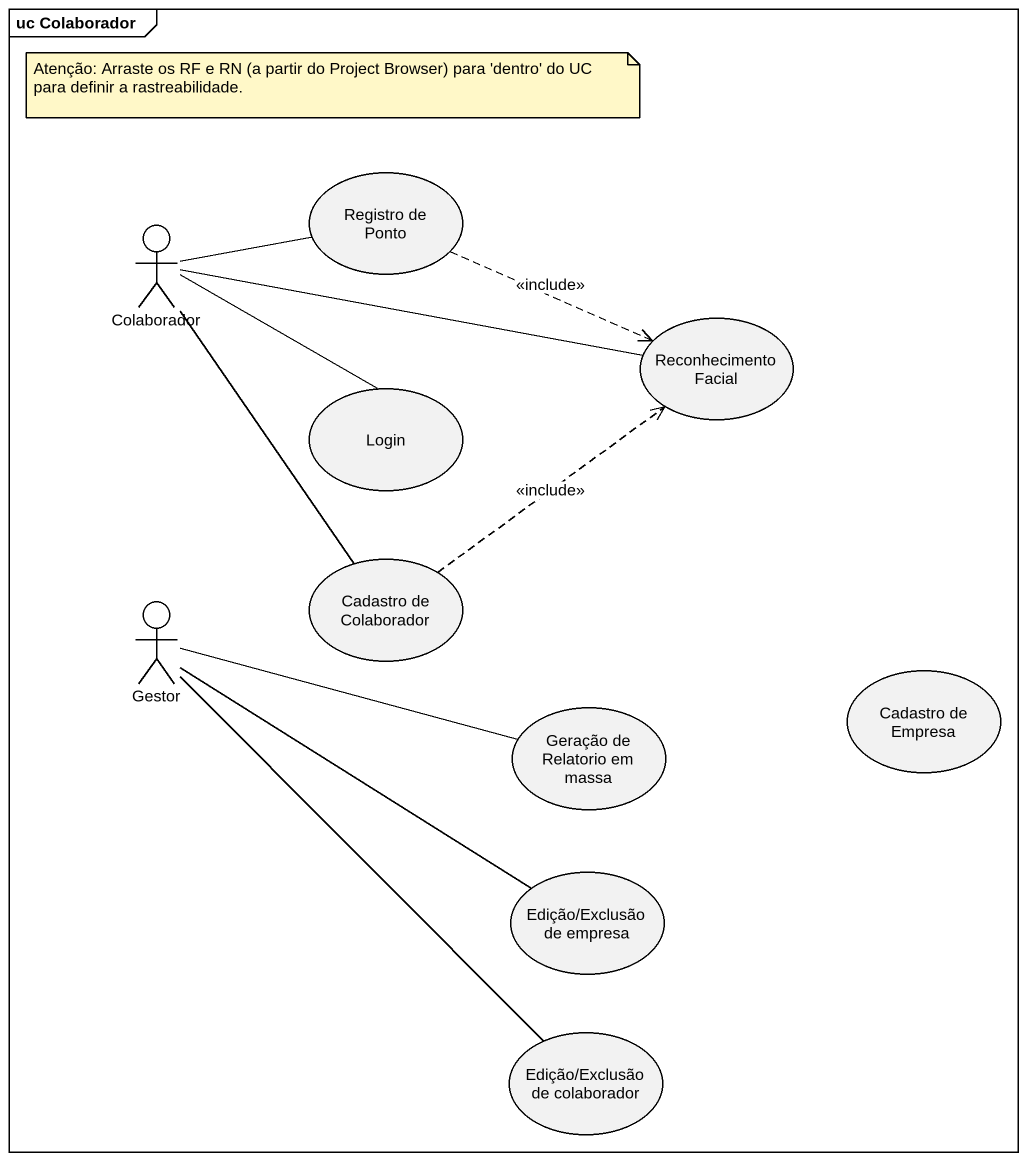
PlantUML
@startuml
mainframe uc Colaborador
actor Colaborador
usecase "Registro de Ponto" as Registro_de_Ponto
usecase "Reconhecimento Facial" as Reconhecimento_Facial
usecase Login
usecase "Cadastro de Colaborador" as Cadastro_de_Colaborador
actor Gestor
usecase "Cadastro de Empresa" as Cadastro_de_Empresa
usecase "Geração de Relatorio em massa" as Geração_de_Relatorio_em
usecase "Edição/Exclusão de empresa" as Edição_Exclusão_de_empresa
usecase "Edição/Exclusão de colaborador" as Edição_Exclusão_de
Colaborador -right- Registro_de_Ponto
Colaborador -right- Reconhecimento_Facial
Colaborador -right- Login
Colaborador -- Cadastro_de_Colaborador
Registro_de_Ponto .right.> Reconhecimento_Facial : <<include>>
Cadastro_de_Colaborador .up.> Reconhecimento_Facial : <<include>>
Gestor -right- Geração_de_Relatorio_em
Gestor -right- Edição_Exclusão_de_empresa
Gestor -- Edição_Exclusão_de
note as N1
  Atenção: Arraste os RF e RN (a partir do Project Browser) para 'dentro' do UC para definir a rastreabilidade.
end note
@enduml
